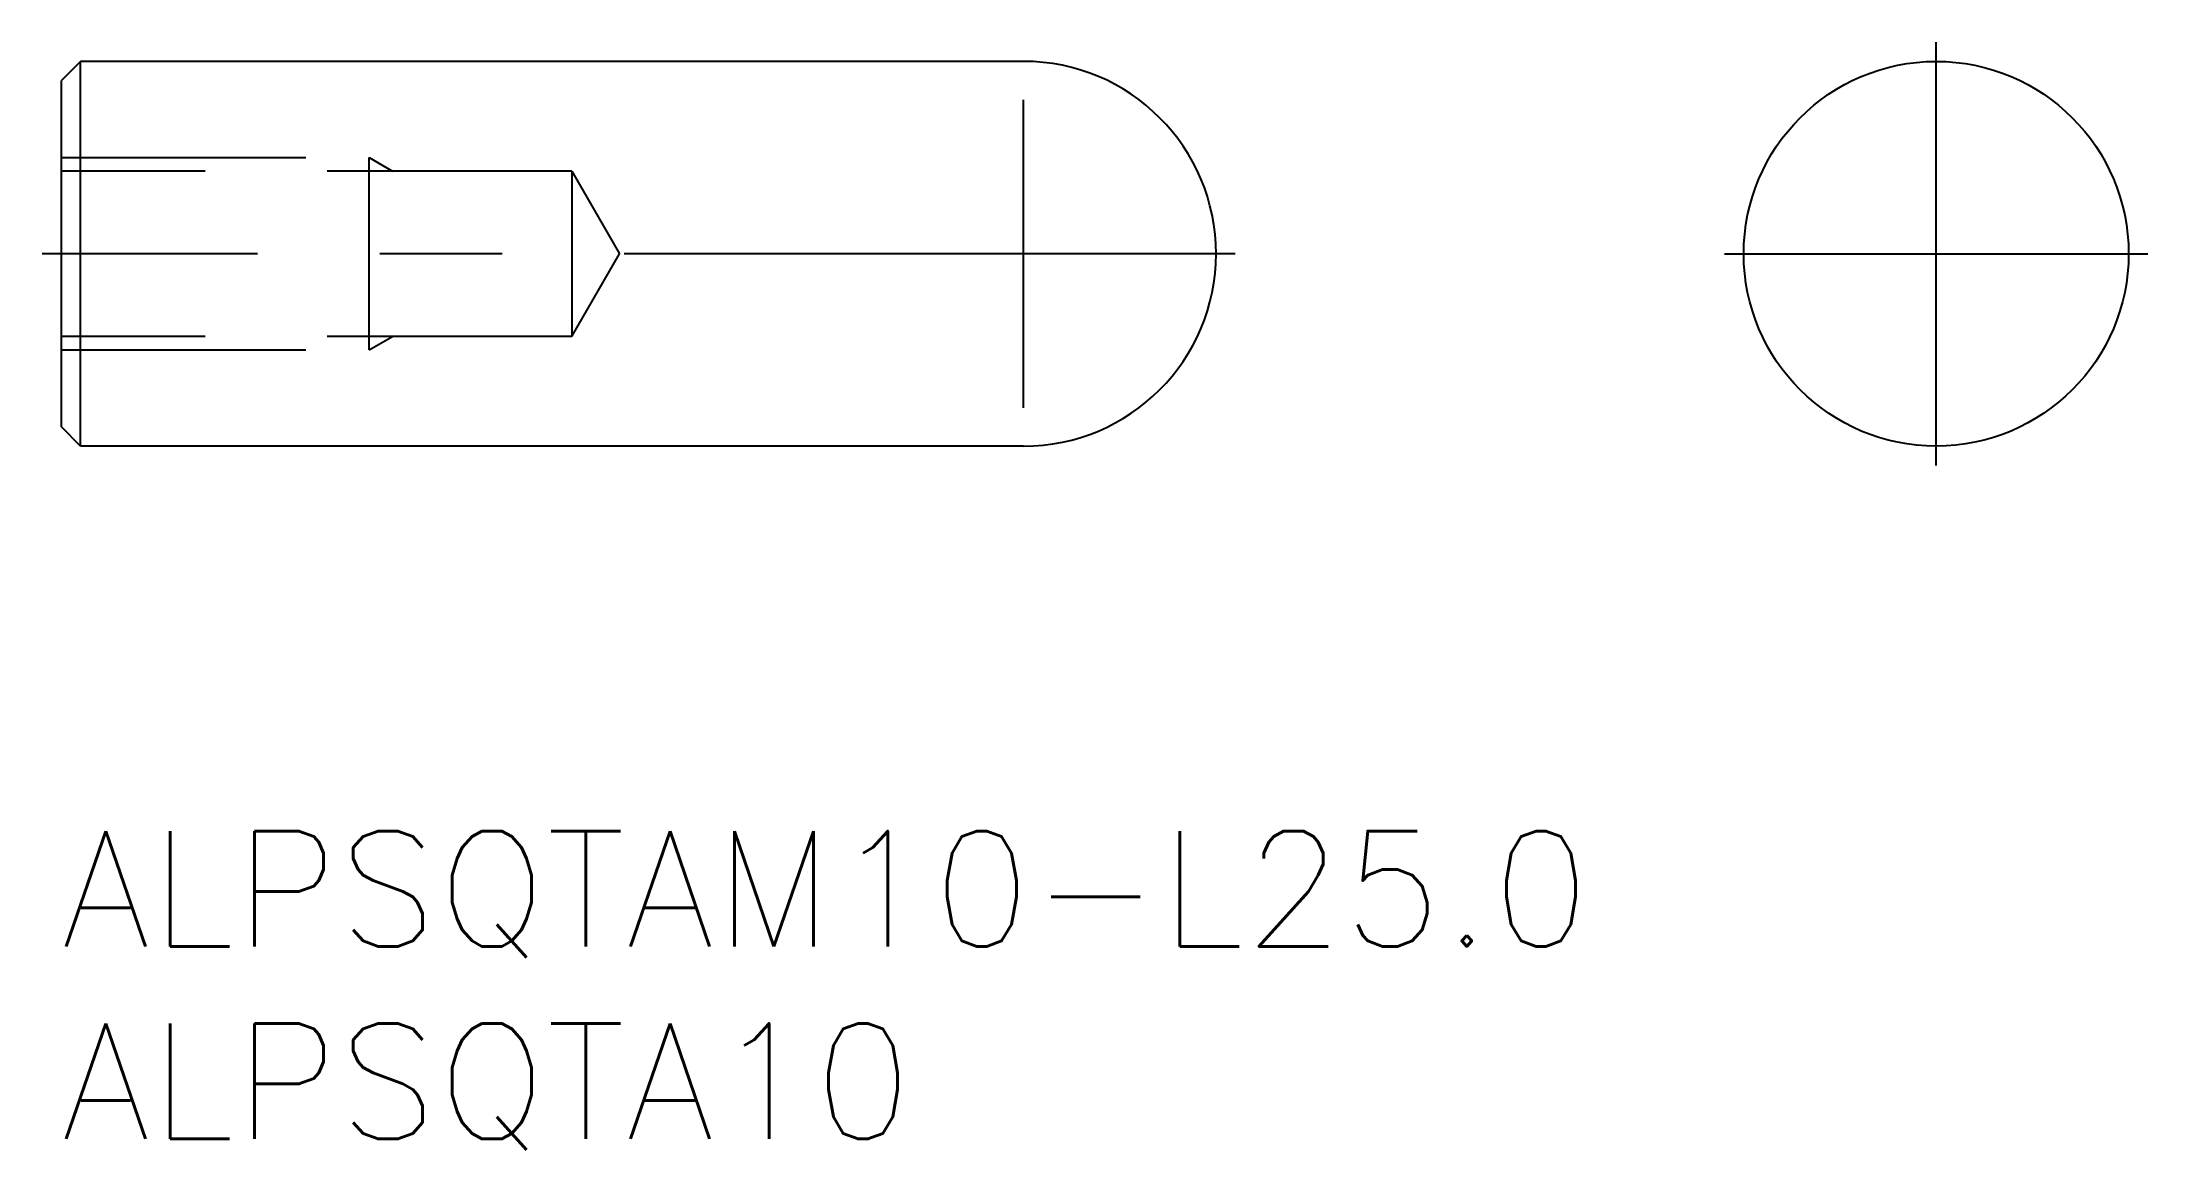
# Model space of a CAD drawing. Extents: x -0.5 to 54.2, y -8.3 to 20.5.
import ezdxf

# ---------------------------------------------------------------- set-up
doc = ezdxf.new("R2010")
doc.units = 0
doc.header["$LTSCALE"] = 0.5
doc.linetypes.add('CENTER', pattern=[50.8, 31.75, -6.35, 6.35, -6.35])
doc.linetypes.add('DASHED', pattern=[19.05, 12.7, -6.35])
for name, color, linetype in [('MSM_CENTER', 1, 'CENTER'), ('MSM_CONTINUOUS', 7, 'CONTINUOUS'), ('MSM_DASHED', 4, 'DASHED'), ('MSM_NARROW', 5, 'CONTINUOUS'), ('MSM_PART_NUMBER', 7, 'CONTINUOUS')]:
    doc.layers.add(name, color=color, linetype=linetype)
doc.styles.get("Standard").update_dxf_attribs({"font": 'txt.shx', "height": 1, "bigfont": 'bigfont.shx'})

# ---------------------------------------------------------------- blocks, each defined once
blk = doc.blocks.new('*U13')
at = {"layer": 'MSM_PART_NUMBER'}
blk.add_text('ALPSQTAM10-L25.0', height=3, dxfattribs=at).set_placement((0, -3))
blk = doc.blocks.new('*U14')
at = {"layer": 'MSM_PART_NUMBER'}
blk.add_text('ALPSQTA10', height=3, dxfattribs=at).set_placement((0, -8))

msp = doc.modelspace()

# ---------------------------------------------------------------- linework, layer by layer
at = {"layer": 'MSM_CENTER'}
for p, q in [((48.711, 9.5), (48.711, 20.5)), ((30.5, 15), (-0.5, 15)), ((43.211, 15), (54.211, 15))]:
    msp.add_line(p, q, dxfattribs=at)
at = {"layer": 'MSM_CONTINUOUS'}
for p, q in [((0.5, 20), (0, 19.5)), ((25, 20), (0.5, 20)), ((0.5, 10), (0.5, 20)), ((0, 10.5), (0, 19.5)), ((0.5, 10), (0, 10.5)), ((25, 10), (0.5, 10))]:
    msp.add_line(p, q, dxfattribs=at)
msp.add_circle((48.711, 15), 5, dxfattribs=at)
msp.add_arc((25, 15), 5, 270, 90, dxfattribs=at)
at = {"layer": 'MSM_DASHED'}
for p, q in [((0, 17.5), (8, 17.5)), ((13.259, 17.15), (0, 17.15)), ((8, 12.5), (8, 17.5)), ((8, 17.5), (8.606, 17.15)), ((13.259, 17.15), (14.5, 15)), ((13.259, 17.15), (13.259, 12.85)), ((13.259, 12.85), (14.5, 15)), ((13.259, 12.85), (0, 12.85)), ((8, 12.5), (8.606, 12.85)), ((0, 12.5), (8, 12.5))]:
    msp.add_line(p, q, dxfattribs=at)
at = {"layer": 'MSM_NARROW'}
msp.add_line((25, 11), (25, 19), dxfattribs=at)

# ---------------------------------------------------------------- block references
at = {"layer": 'MSM_CONTINUOUS'}
for name in ['*U13', '*U14']:
    msp.add_blockref(name, (0, 0), dxfattribs=at)

doc.saveas('drawing.dxf')
